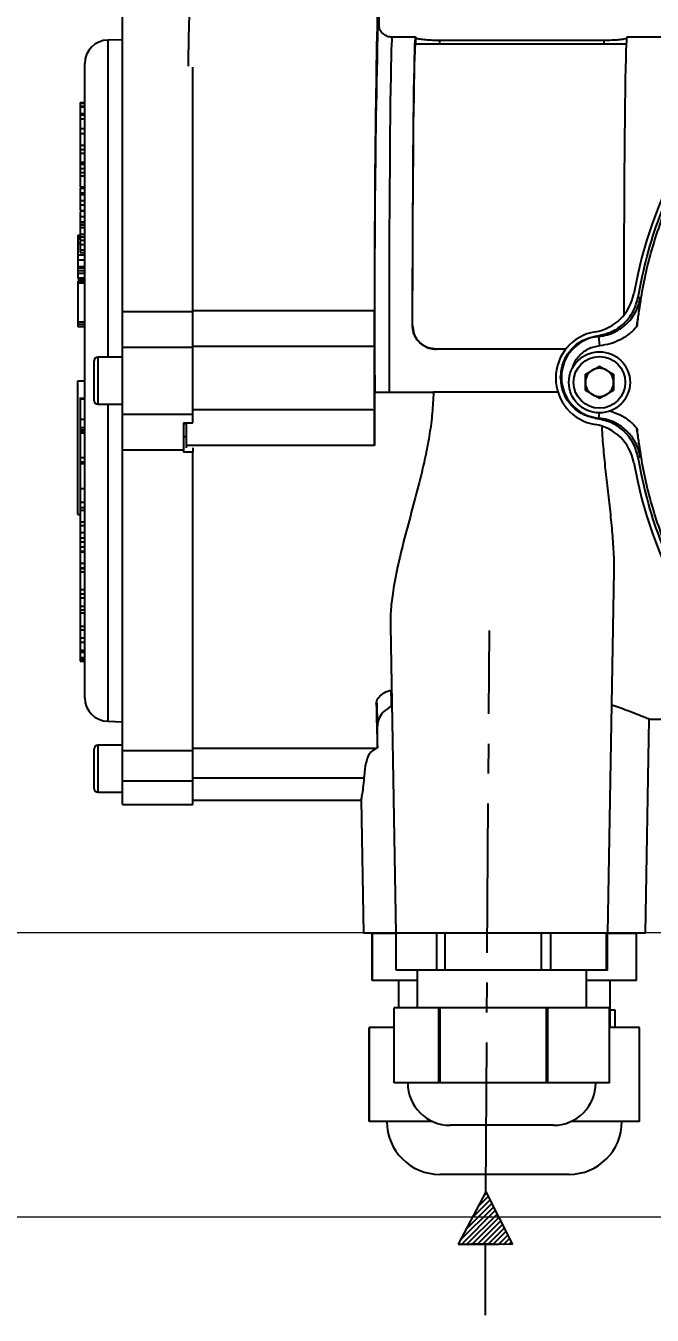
# Model space of a CAD drawing. Header units: millimetres. Extents: x 1663 to 4708, y 540 to 2693.
# Drawn here: x 2231.8 to 2365, y 2049.1 to 2323.2 of the extents above; entities that cross this region are included whole.
import ezdxf

# ---------------------------------------------------------------- set-up
doc = ezdxf.new("R2010")
doc.units = ezdxf.units.MM
doc.linetypes.add('CENTER', pattern=[50.8, 31.75, -6.35, 6.35, -6.35])
doc.layers.add('AM_5', color=3, linetype='Continuous', lineweight=25)
doc.layers.add('layer 1', color=7, linetype='Continuous')
doc.styles.add('SLDTEXTSTYLE1', font='txt.shx', dxfattribs={"width": 0.7, "bigfont": 'gbcbig.shx'})
doc.dimstyles.new('SLDDIMSTYLE12$0', dxfattribs={"dimtxt": 12, "dimasz": 10, "dimexe": 0, "dimexo": 0.0625, "dimgap": 0.875, "dimtad": 1, "dimdec": 1, "dimlfac": 1.8, "dimrnd": 1e-09, "dimzin": 12, "dimdsep": 46, "dimtxsty": 'SLDTEXTSTYLE1', "dimcen": 0.09, "dimdle": 8.16, "dimclrd": 3, "dimclre": 3, "dimadec": 0, "dimazin": 3, "dimtfac": 1, "dimtdec": 1, "dimtofl": 0, "dimtmove": 0, "dimatfit": 3, "dimfxl": 0, "dimfrac": 2, "dimtolj": 1, "dimlwd": 5, "dimlwe": 5, "dimarcsym": 0})

# ---------------------------------------------------------------- blocks, each defined once
blk = doc.blocks.new('*D67')
at = {"layer": 'AM_5', "color": 3, "lineweight": 5, "transparency": 16777216}
blk.add_line((2567.72, 2464.16), (2173.33, 2464.16), dxfattribs=at)
at = {"layer": 'AM_5', "color": 3, "linetype": 'Continuous', "lineweight": 5, "transparency": 16777216}
for p, q in [((2173.33, 2454.16), (2173.33, 2140.37)), ((2579.4, 2130.37), (2173.33, 2130.37))]:
    blk.add_line(p, q, dxfattribs=at)
at = {"layer": 'AM_5', "color": 3, "transparency": 16777216}
for points in [[(2171.66, 2454.16), (2174.99, 2454.16), (2173.33, 2464.16)], [(2171.66, 2140.37), (2174.99, 2140.37), (2173.33, 2130.37)]]:
    blk.add_solid(points, dxfattribs=at)
at = {"layer": 'Defpoints', "color": 0, "transparency": 16777216}
for p in [(2567.79, 2464.16), (2173.33, 2130.37), (2579.46, 2130.37)]:
    blk.add_point(p, dxfattribs=at)
at = {"layer": 'AM_5', "color": 0, "transparency": 16777216, "insert": (2158.74, 2297.27), "char_height": 12, "attachment_point": 5, "rotation": 90, "style": 'SLDTEXTSTYLE1'}
blk.add_mtext('\\A1;{\\H2.28571x;335}', dxfattribs=at)
blk = doc.blocks.new('*D68')
at = {"layer": 'AM_5', "color": 3, "lineweight": 5, "transparency": 16777216}
blk.add_line((2579.4, 2130.37), (2173.14, 2130.37), dxfattribs=at)
at = {"layer": 'AM_5', "color": 3, "linetype": 'Continuous', "lineweight": 5, "transparency": 16777216}
for p, q in [((2173.14, 2120.37), (2173.14, 2079.97)), ((2579.06, 2069.97), (2173.14, 2069.97))]:
    blk.add_line(p, q, dxfattribs=at)
at = {"layer": 'AM_5', "color": 3, "transparency": 16777216}
for points in [[(2171.48, 2120.37), (2174.81, 2120.37), (2173.14, 2130.37)], [(2171.48, 2079.97), (2174.81, 2079.97), (2173.14, 2069.97)]]:
    blk.add_solid(points, dxfattribs=at)
at = {"layer": 'Defpoints', "color": 0, "transparency": 16777216}
for p in [(2579.46, 2130.37), (2173.14, 2069.97), (2579.12, 2069.97)]:
    blk.add_point(p, dxfattribs=at)
at = {"layer": 'AM_5', "color": 0, "transparency": 16777216, "insert": (2158.55, 2100.17), "char_height": 12, "attachment_point": 5, "rotation": 90, "style": 'SLDTEXTSTYLE1'}
blk.add_mtext('\\A1;{\\H2.28571x;60}', dxfattribs=at)

msp = doc.modelspace()

# ---------------------------------------------------------------- hatches: boundary and pattern name
at = {"layer": 'layer 1'}
h = msp.add_hatch(dxfattribs=at)
h.set_pattern_fill('ANSI31', color=256, scale=0.25)
h.set_pattern_definition([(45, (-5578.9185, 3408.2107), (-0.56126601, 0.56126601), [])])
h.paths.add_polyline_path([(2329.605, 2075.362), (2323.739, 2064.211), (2329.53, 2064.211), (2335.319, 2064.132)])

# ---------------------------------------------------------------- linework, layer by layer
at = {"color": 7, "linetype": 'Continuous', "lineweight": 25}
for p, q in [((2252.322, 2262.511), (2252.322, 2326.426)), ((2252.322, 2320.292), (2249.191, 2320.21)), ((2249.191, 2320.21), (2249.191, 2252.792)), ((2314.712, 2320.837), (2309.712, 2320.837)), ((2359.574, 2319.337), (2314.712, 2319.337)), ((2314.755, 2319.337), (2314.755, 2320.686)), ((2319.801, 2320.189), (2354.8, 2320.189)), ((2319.801, 2320.189), (2319.801, 2319.337)), ((2354.8, 2319.337), (2354.8, 2320.189)), ((2369.016, 2320.837), (2359.71, 2320.837)), ((2244.322, 2247.792), (2244.322, 2315.212)), ((2267.322, 2262.511), (2267.322, 2314.418)), ((2243.322, 2306.926), (2244.322, 2306.926)), ((2243.322, 2306.926), (2243.322, 2306.786)), ((2243.322, 2306.786), (2244.322, 2306.786)), ((2243.322, 2306.786), (2243.322, 2306.195)), ((2243.322, 2306.153), (2244.322, 2306.153)), ((2243.322, 2306.153), (2243.322, 2306.013)), ((2243.322, 2306.013), (2244.322, 2306.013)), ((2243.322, 2304.582), (2244.322, 2304.582)), ((2243.322, 2304.582), (2243.322, 2304.443)), ((2243.322, 2304.443), (2244.322, 2304.443)), ((2243.322, 2304.443), (2243.322, 2304.322)), ((2243.322, 2304.285), (2244.322, 2304.285)), ((2243.322, 2304.285), (2243.322, 2303.497)), ((2243.322, 2303.497), (2244.322, 2303.497)), ((2243.322, 2301.42), (2244.322, 2301.42)), ((2243.322, 2300.337), (2244.322, 2300.337)), ((2243.322, 2300.337), (2243.322, 2297.894)), ((2243.322, 2297.894), (2244.322, 2297.894)), ((2243.197, 2295.834), (2243.322, 2295.834)), ((2243.322, 2296.964), (2244.322, 2296.964)), ((2243.322, 2296.964), (2243.322, 2296.141)), ((2243.322, 2296.141), (2244.322, 2296.141)), ((2243.322, 2296.141), (2243.322, 2294.245)), ((2243.322, 2294.245), (2244.322, 2294.245)), ((2243.322, 2294.245), (2243.322, 2293.815)), ((2243.322, 2293.815), (2244.322, 2293.815)), ((2243.322, 2292.883), (2244.322, 2292.883)), ((2243.322, 2292.883), (2243.322, 2292.06)), ((2243.322, 2292.06), (2244.322, 2292.06)), ((2243.322, 2292.06), (2243.322, 2291.324)), ((2243.322, 2291.324), (2244.322, 2291.324)), ((2243.322, 2291.16), (2243.322, 2290.884)), ((2243.197, 2288.629), (2243.322, 2288.629)), ((2243.322, 2288.997), (2244.322, 2288.997)), ((2243.322, 2288.962), (2243.322, 2288.917)), ((2243.322, 2288.917), (2244.322, 2288.917)), ((2243.322, 2288.722), (2244.322, 2288.722)), ((2243.322, 2287.757), (2244.322, 2287.757)), ((2243.322, 2287.388), (2244.322, 2287.388)), ((2243.322, 2287.317), (2243.322, 2287.272)), ((2243.322, 2286.075), (2244.322, 2286.075)), ((2243.322, 2286.063), (2243.322, 2285.231)), ((2243.322, 2285.151), (2244.322, 2285.151)), ((2243.322, 2283.997), (2244.322, 2283.997)), ((2243.322, 2283.898), (2244.322, 2283.898)), ((2243.322, 2283.723), (2243.322, 2282.725)), ((2243.322, 2282.725), (2244.322, 2282.725)), ((2243.322, 2281.583), (2244.322, 2281.583)), ((2243.322, 2281.583), (2243.322, 2281.043)), ((2243.322, 2281.043), (2244.322, 2281.043)), ((2243.322, 2281.009), (2243.322, 2280.914)), ((2243.322, 2280.914), (2244.322, 2280.914)), ((2243.322, 2280.914), (2243.322, 2280.374)), ((2242.822, 2278.75), (2243.322, 2278.75)), ((2242.822, 2278.75), (2242.822, 2278.281)), ((2242.822, 2278.281), (2243.322, 2278.281)), ((2242.822, 2278.281), (2242.822, 2277.972)), ((2243.322, 2280.374), (2244.322, 2280.374)), ((2243.322, 2278.922), (2244.322, 2278.922)), ((2243.322, 2278.922), (2243.322, 2278.412)), ((2243.322, 2278.412), (2244.322, 2278.412)), ((2242.822, 2277.972), (2243.322, 2277.972)), ((2242.822, 2277.972), (2242.822, 2277.971)), ((2242.822, 2277.971), (2243.322, 2277.971)), ((2242.822, 2277.971), (2242.822, 2277.024)), ((2242.822, 2277.024), (2243.322, 2277.024)), ((2242.822, 2277.024), (2242.822, 2274.58)), ((2243.322, 2277.699), (2244.322, 2277.699)), ((2243.322, 2277.699), (2243.322, 2276.737)), ((2243.322, 2276.737), (2244.322, 2276.737)), ((2243.322, 2275.624), (2244.322, 2275.624)), ((2243.322, 2275.624), (2243.322, 2275.054)), ((2242.822, 2274.58), (2244.322, 2274.58)), ((2242.822, 2274.58), (2242.822, 2273.476)), ((2242.822, 2273.476), (2244.322, 2273.476)), ((2243.322, 2275.054), (2244.322, 2275.054)), ((2242.822, 2272.061), (2244.322, 2272.061)), ((2242.822, 2272.061), (2242.822, 2271.76)), ((2242.822, 2271.76), (2244.322, 2271.76)), ((2242.822, 2271.212), (2244.322, 2271.212)), ((2242.822, 2271.212), (2242.822, 2270.666)), ((2242.822, 2270.666), (2244.322, 2270.666)), ((2242.822, 2270.666), (2242.822, 2269.64)), ((2242.822, 2269.64), (2244.322, 2269.64)), ((2242.822, 2269.522), (2244.322, 2269.522)), ((2242.822, 2269.296), (2244.322, 2269.296)), ((2242.822, 2269.257), (2244.322, 2269.257)), ((2242.822, 2268.946), (2242.822, 2268.793)), ((2242.822, 2268.793), (2244.322, 2268.793)), ((2242.822, 2268.793), (2242.822, 2268.585)), ((2242.822, 2268.585), (2244.322, 2268.585)), ((2242.822, 2268.585), (2242.822, 2260.312)), ((2362.024, 2265.541), (2362.541, 2265.422)), ((2252.322, 2262.511), (2267.322, 2262.511)), ((2252.322, 2254.942), (2252.322, 2262.511)), ((2305.984, 2262.65), (2267.322, 2262.65)), ((2267.322, 2254.942), (2267.322, 2262.511)), ((2242.822, 2260.312), (2244.322, 2260.312)), ((2242.822, 2259.832), (2242.822, 2259.339)), ((2242.822, 2259.832), (2244.322, 2259.832)), ((2242.822, 2259.339), (2244.322, 2259.339)), ((2314.049, 2259.504), (2314.063, 2259.504)), ((2353.373, 2257.339), (2353.623, 2257.189)), ((2353.623, 2257.189), (2353.812, 2255.199)), ((2252.322, 2254.942), (2267.322, 2254.942)), ((2252.322, 2240.642), (2252.322, 2254.942)), ((2305.925, 2255.077), (2267.322, 2255.077)), ((2267.322, 2240.642), (2267.322, 2254.942)), ((2346.643, 2254.504), (2319.043, 2254.504)), ((2246.322, 2243.542), (2246.322, 2252.042)), ((2252.322, 2252.792), (2247.072, 2252.792)), ((2247.072, 2252.792), (2247.072, 2242.792)), ((2350.814, 2249.171), (2353.814, 2250.903)), ((2353.814, 2250.903), (2356.814, 2249.171)), ((2350.814, 2245.707), (2350.814, 2249.171)), ((2356.814, 2249.171), (2356.814, 2245.707)), ((2242.822, 2247.792), (2244.322, 2247.792)), ((2242.822, 2219.332), (2242.822, 2247.792)), ((2244.322, 2180.372), (2244.322, 2247.792)), ((2305.972, 2245.337), (2318.498, 2245.337)), ((2344.971, 2245.337), (2318.498, 2245.337)), ((2353.814, 2243.975), (2350.814, 2245.707)), ((2356.814, 2245.707), (2353.814, 2243.975)), ((2244.322, 2243.991), (2243.197, 2243.991)), ((2243.322, 2243.913), (2244.322, 2243.913)), ((2247.072, 2242.792), (2252.322, 2242.792)), ((2249.191, 2242.792), (2249.191, 2175.374)), ((2252.322, 2240.642), (2267.322, 2240.642)), ((2252.322, 2233.073), (2252.322, 2240.642)), ((2305.925, 2241.597), (2267.322, 2241.597)), ((2267.322, 2238.86), (2267.322, 2240.642)), ((2353.373, 2239.687), (2353.623, 2239.836)), ((2353.728, 2240.94), (2353.623, 2239.836)), ((2243.322, 2239.623), (2244.322, 2239.623)), ((2243.322, 2239.623), (2243.322, 2237.849)), ((2243.322, 2237.849), (2244.322, 2237.849)), ((2243.322, 2237.849), (2243.322, 2237.323)), ((2243.322, 2237.323), (2244.322, 2237.323)), ((2243.322, 2237.323), (2243.322, 2237.093)), ((2243.322, 2237.093), (2244.322, 2237.093)), ((2243.322, 2237.093), (2243.322, 2236.92)), ((2265.322, 2238.86), (2267.322, 2238.86)), ((2265.322, 2238.86), (2265.322, 2233.073)), ((2265.322, 2238.708), (2265.965, 2238.708)), ((2243.322, 2236.92), (2244.322, 2236.92)), ((2243.322, 2236.92), (2243.322, 2236.69)), ((2243.322, 2236.69), (2243.322, 2231.471)), ((2243.322, 2236.69), (2244.322, 2236.69)), ((2265.322, 2235.916), (2265.981, 2235.916)), ((2252.322, 2233.073), (2265.322, 2233.073)), ((2252.322, 2169.158), (2252.322, 2233.073)), ((2265.322, 2233.073), (2265.322, 2232.589)), ((2267.322, 2232.589), (2265.322, 2232.589)), ((2305.984, 2234.025), (2265.986, 2234.025)), ((2265.986, 2233.535), (2265.986, 2234.025)), ((2267.322, 2233.523), (2267.322, 2232.589)), ((2267.322, 2169.158), (2267.322, 2232.589)), ((2362.541, 2231.604), (2362.024, 2231.485)), ((2243.322, 2231.471), (2244.322, 2231.471)), ((2243.322, 2231.471), (2243.322, 2230.553)), ((2243.322, 2230.553), (2244.322, 2230.553)), ((2243.322, 2230.553), (2243.322, 2230.213)), ((2243.322, 2230.213), (2243.322, 2224.896)), ((2243.322, 2230.213), (2244.322, 2230.213)), ((2243.322, 2224.896), (2244.322, 2224.896)), ((2243.322, 2224.896), (2243.322, 2221.934)), ((2243.322, 2221.702), (2243.197, 2221.702)), ((2243.322, 2221.934), (2243.322, 2220.846)), ((2243.322, 2221.934), (2244.322, 2221.934)), ((2243.322, 2220.846), (2244.322, 2220.846)), ((2243.322, 2220.846), (2243.322, 2220.285)), ((2242.822, 2219.332), (2243.322, 2219.332)), ((2243.322, 2220.285), (2244.322, 2220.285)), ((2243.322, 2220.285), (2243.322, 2217.788)), ((2243.322, 2217.033), (2243.197, 2217.033)), ((2243.197, 2215.248), (2243.322, 2215.248)), ((2243.322, 2217.788), (2244.322, 2217.788)), ((2243.322, 2217.788), (2243.322, 2217.033)), ((2243.322, 2217.033), (2244.322, 2217.033)), ((2243.322, 2215.524), (2244.322, 2215.524)), ((2243.197, 2214.392), (2244.322, 2214.392)), ((2243.322, 2213.503), (2244.322, 2213.503)), ((2243.322, 2213.503), (2243.322, 2212.497)), ((2243.322, 2212.497), (2244.322, 2212.497)), ((2243.322, 2212.497), (2243.322, 2211.515)), ((2243.322, 2211.515), (2244.322, 2211.515)), ((2243.322, 2211.515), (2243.322, 2211.439)), ((2243.322, 2211.439), (2244.322, 2211.439)), ((2243.322, 2211.439), (2243.322, 2208.977)), ((2243.322, 2209.279), (2243.197, 2209.279)), ((2243.322, 2208.977), (2244.322, 2208.977)), ((2243.322, 2208.977), (2243.322, 2208.035)), ((2243.322, 2208.035), (2244.322, 2208.035)), ((2243.322, 2208.035), (2243.322, 2207.878)), ((2243.322, 2207.878), (2244.322, 2207.878)), ((2243.322, 2207.878), (2243.322, 2207.164)), ((2243.322, 2207.164), (2244.322, 2207.164)), ((2243.322, 2207.164), (2243.322, 2203.404)), ((2355.591, 2130.337), (2356.935, 2207.333)), ((2243.322, 2203.404), (2244.322, 2203.404)), ((2243.322, 2203.404), (2243.322, 2202.46)), ((2243.322, 2202.46), (2244.322, 2202.46)), ((2243.322, 2202.46), (2243.322, 2201.648)), ((2243.322, 2201.648), (2244.322, 2201.648)), ((2243.322, 2201.648), (2243.322, 2199.829)), ((2243.197, 2200.871), (2243.322, 2200.871)), ((2243.197, 2200.005), (2243.322, 2200.005)), ((2243.322, 2199.829), (2244.322, 2199.829)), ((2243.322, 2199.829), (2243.322, 2199.082)), ((2243.322, 2199.082), (2244.322, 2199.082)), ((2243.322, 2199.082), (2243.322, 2198.442)), ((2243.322, 2198.442), (2243.322, 2195.629)), ((2243.322, 2198.442), (2244.322, 2198.442)), ((2243.322, 2195.629), (2244.322, 2195.629)), ((2243.322, 2195.629), (2243.322, 2194.838)), ((2243.322, 2194.838), (2244.322, 2194.838)), ((2243.322, 2194.838), (2243.322, 2193.142)), ((2243.322, 2193.142), (2244.322, 2193.142)), ((2243.322, 2193.142), (2243.322, 2192.199)), ((2309.325, 2195.682), (2310.466, 2130.337)), ((2243.322, 2192.199), (2244.322, 2192.199)), ((2243.322, 2192.199), (2243.322, 2190.474)), ((2243.322, 2190.474), (2244.322, 2190.474)), ((2243.322, 2190.474), (2243.322, 2190.098)), ((2243.322, 2190.098), (2244.322, 2190.098)), ((2243.322, 2190.098), (2243.322, 2188.939)), ((2243.322, 2188.939), (2244.322, 2188.939)), ((2243.322, 2188.939), (2243.322, 2188.518)), ((2243.322, 2188.518), (2244.322, 2188.518)), ((2243.322, 2188.518), (2243.322, 2188.393)), ((2243.322, 2188.393), (2244.322, 2188.393)), ((2243.322, 2188.393), (2243.322, 2188.132)), ((2243.322, 2188.132), (2244.322, 2188.132)), ((2249.191, 2175.374), (2252.322, 2175.292)), ((2363.584, 2130.337), (2364.378, 2175.84)), ((2364.377, 2175.837), (2369.016, 2175.837)), ((2246.322, 2161.042), (2246.322, 2169.542)), ((2252.322, 2170.292), (2247.072, 2170.292)), ((2247.072, 2170.292), (2247.072, 2160.292)), ((2252.322, 2169.158), (2267.322, 2169.158)), ((2252.322, 2162.717), (2252.322, 2169.158)), ((2306.309, 2169.628), (2267.322, 2169.628)), ((2267.322, 2162.717), (2267.322, 2169.158)), ((2303.699, 2163.306), (2267.322, 2163.306)), ((2247.072, 2160.292), (2252.322, 2160.292)), ((2252.322, 2162.717), (2267.322, 2162.717)), ((2252.322, 2157.692), (2252.322, 2162.717)), ((2267.322, 2157.692), (2267.322, 2162.717)), ((2252.322, 2157.692), (2267.322, 2157.692)), ((2267.322, 2158.637), (2303.091, 2158.637)), ((2303.089, 2158.665), (2303.584, 2130.337)), ((2310.466, 2130.337), (2303.584, 2130.337)), ((2305.459, 2130.293), (2305.459, 2120.293)), ((2305.491, 2130.293), (2305.459, 2130.293)), ((2305.491, 2120.293), (2305.491, 2130.293)), ((2310.548, 2130.293), (2305.491, 2130.293)), ((2355.591, 2130.337), (2310.466, 2130.337)), ((2310.548, 2122.478), (2310.548, 2130.337)), ((2319.219, 2122.478), (2319.219, 2130.337)), ((2320.975, 2122.478), (2320.975, 2130.337)), ((2341.508, 2122.478), (2341.508, 2130.337)), ((2343.455, 2122.478), (2343.455, 2130.337)), ((2355.317, 2122.478), (2355.317, 2130.337)), ((2355.509, 2122.478), (2355.509, 2130.337)), ((2361.677, 2130.293), (2355.509, 2130.293)), ((2363.584, 2130.337), (2355.591, 2130.337)), ((2361.677, 2120.293), (2361.677, 2130.293)), ((2361.709, 2130.293), (2361.677, 2130.293)), ((2361.709, 2120.293), (2361.709, 2130.293)), ((2319.219, 2122.478), (2310.548, 2122.478)), ((2315.028, 2122.478), (2315.028, 2114.478)), ((2320.975, 2122.478), (2319.219, 2122.478)), ((2341.508, 2122.478), (2320.975, 2122.478)), ((2343.455, 2122.478), (2341.508, 2122.478)), ((2355.317, 2122.478), (2343.455, 2122.478)), ((2351.028, 2114.478), (2351.028, 2122.478)), ((2355.509, 2122.478), (2355.317, 2122.478)), ((2305.491, 2120.293), (2305.459, 2120.293)), ((2315.028, 2120.293), (2305.491, 2120.293)), ((2311.084, 2120.293), (2311.084, 2114.478)), ((2361.677, 2120.293), (2351.028, 2120.293)), ((2356.084, 2110.293), (2356.084, 2120.293)), ((2361.709, 2120.293), (2361.677, 2120.293)), ((2310.106, 2098.478), (2310.106, 2114.478)), ((2319.661, 2114.478), (2310.106, 2114.478)), ((2319.661, 2098.478), (2319.661, 2114.478)), ((2319.929, 2114.478), (2319.661, 2114.478)), ((2319.929, 2098.478), (2319.929, 2114.478)), ((2342.554, 2114.478), (2319.929, 2114.478)), ((2342.554, 2098.478), (2342.554, 2114.478)), ((2342.851, 2114.478), (2342.554, 2114.478)), ((2342.851, 2098.478), (2342.851, 2114.478)), ((2355.921, 2114.478), (2342.851, 2114.478)), ((2355.921, 2098.478), (2355.921, 2114.478)), ((2355.951, 2114.478), (2355.921, 2114.478)), ((2355.951, 2098.478), (2355.951, 2114.478)), ((2357.137, 2113.932), (2356.084, 2113.932)), ((2357.137, 2110.293), (2357.137, 2113.932)), ((2357.137, 2113.932), (2357.139, 2113.932)), ((2357.139, 2110.293), (2357.139, 2113.932)), ((2304.834, 2110.293), (2304.834, 2090.293)), ((2304.834, 2090.293), (2304.834, 2110.293)), ((2310.106, 2110.293), (2304.834, 2110.293)), ((2304.834, 2110.293), (2304.834, 2110.293)), ((2362.333, 2110.293), (2355.951, 2110.293)), ((2362.333, 2090.293), (2362.333, 2110.293)), ((2362.334, 2110.293), (2362.333, 2110.293)), ((2362.334, 2090.293), (2362.334, 2110.293)), ((2314.884, 2098.478), (2310.106, 2098.478)), ((2319.661, 2098.478), (2314.884, 2098.478)), ((2319.929, 2098.478), (2319.661, 2098.478)), ((2331.241, 2098.478), (2319.929, 2098.478)), ((2342.554, 2098.478), (2331.241, 2098.478)), ((2342.851, 2098.478), (2342.554, 2098.478)), ((2349.386, 2098.478), (2342.851, 2098.478)), ((2355.921, 2098.478), (2349.386, 2098.478)), ((2355.951, 2098.478), (2355.921, 2098.478)), ((2311.934, 2090.293), (2304.834, 2090.293)), ((2304.834, 2090.293), (2304.834, 2090.293)), ((2318.286, 2090.293), (2311.934, 2090.293)), ((2344.028, 2089.478), (2322.028, 2089.478)), ((2347.783, 2090.293), (2347.771, 2090.293)), ((2347.783, 2090.293), (2347.783, 2090.299)), ((2348.138, 2090.293), (2347.783, 2090.293)), ((2348.138, 2090.293), (2348.138, 2090.471)), ((2355.236, 2090.293), (2348.138, 2090.293)), ((2362.333, 2090.293), (2355.236, 2090.293)), ((2362.334, 2090.293), (2362.333, 2090.293)), ((2347.334, 2079.043), (2319.834, 2079.043))]:
    msp.add_line(p, q, dxfattribs=at)
at = {"color": 7, "linetype": 'Continuous', "lineweight": 25, "flags": 128}
for points in [[(2309.712, 2320.837), (2309.667, 2320.675), (2309.62, 2320.157), (2309.574, 2319.284), (2309.528, 2318.062), (2309.483, 2316.495), (2309.44, 2314.593), (2309.397, 2312.363), (2309.357, 2309.818), (2309.317, 2306.97), (2309.28, 2303.833), (2309.245, 2300.421), (2309.213, 2296.753), (2309.182, 2292.847), (2309.155, 2288.72), (2309.13, 2284.395), (2309.108, 2279.892), (2309.089, 2275.233), (2309.073, 2270.441), (2309.06, 2265.541), (2309.051, 2260.555), (2309.044, 2255.51), (2309.041, 2250.429), (2309.042, 2245.337)], [(2314.049, 2259.504), (2314.058, 2264.523), (2314.07, 2269.462), (2314.085, 2274.295), (2314.104, 2279), (2314.125, 2283.552), (2314.15, 2287.929), (2314.177, 2292.109), (2314.207, 2296.072), (2314.239, 2299.798), (2314.274, 2303.268), (2314.311, 2306.465), (2314.35, 2309.373), (2314.39, 2311.978), (2314.433, 2314.266), (2314.476, 2316.227), (2314.521, 2317.851), (2314.567, 2319.129), (2314.614, 2320.055), (2314.661, 2320.625), (2314.708, 2320.836), (2314.755, 2320.686)], [(2314.063, 2259.504), (2314.072, 2264.41), (2314.084, 2269.236), (2314.099, 2273.958), (2314.117, 2278.553), (2314.138, 2282.999), (2314.162, 2287.273), (2314.189, 2291.354), (2314.218, 2295.221), (2314.25, 2298.856), (2314.284, 2302.241), (2314.32, 2305.359), (2314.358, 2308.194), (2314.398, 2310.732), (2314.44, 2312.961), (2314.483, 2314.87), (2314.526, 2316.449), (2314.571, 2317.691), (2314.617, 2318.588), (2314.663, 2319.138), (2314.709, 2319.337), (2314.712, 2319.337)], [(2359.051, 2261.774), (2359.056, 2264.523), (2359.068, 2269.462), (2359.083, 2274.295), (2359.102, 2279), (2359.123, 2283.552), (2359.148, 2287.929), (2359.175, 2292.109), (2359.205, 2296.072), (2359.237, 2299.798), (2359.272, 2303.268), (2359.309, 2306.465), (2359.348, 2309.373), (2359.389, 2311.978), (2359.431, 2314.266), (2359.475, 2316.227), (2359.519, 2317.851), (2359.565, 2319.129), (2359.612, 2320.055), (2359.659, 2320.625), (2359.706, 2320.836), (2359.71, 2320.837)], [(2305.972, 2245.337), (2305.973, 2243.915), (2305.974, 2242.494), (2305.975, 2241.076), (2305.976, 2239.659), (2305.978, 2238.245), (2305.98, 2236.835), (2305.982, 2235.428), (2305.984, 2234.025)], [(2306.575, 2169.722), (2306.574, 2172.307), (2306.574, 2174.339)]]:
    msp.add_lwpolyline(points, dxfattribs=at)
at = {"color": 7, "linetype": 'Continuous', "lineweight": 25}
for radius in [6.5, 5.5]:
    msp.add_circle((2353.814, 2247.439), radius, dxfattribs=at)
for centre, radius, start, end in [((2459.487, 2248.34), 99.998, 100.32817, 169.67428), ((2696.977, 2311.067), 430.692, 177.87367, 179.52226), ((4819.397, 2271.591), 2513.429, 178.735735, 180.203816), ((2129.463, 2319.146), 177.557, 1.17327, 2.5502), ((4933.238, 2263.215), 2627.284, 178.685579, 180.389885), ((2249.322, 2315.212), 5, 91.5, 180), ((2351.271, 2268.056), 10, 279.26996, 349.67431), ((1872.775, 2262.211), 433.209, 359.05652, 0.05807), ((2354.489, 2248.337), 9.98, 99.27074, 260.72926), ((2354.444, 2248.513), 8.715, 95.40246, 264.59754), ((2766.146, 2248.337), 460.27, 179.16093, 180.83907), ((2247.072, 2252.042), 0.75, 90, 180), ((2353.814, 2247.439), 3, 120, 180), ((2353.814, 2247.439), 3, 60, 120), ((2353.814, 2247.439), 3, 0, 60), ((2353.814, 2247.439), 3, 180, 240), ((2353.814, 2247.439), 3, 300, 0), ((2247.072, 2243.542), 0.75, 180, 270), ((2353.814, 2247.439), 3, 240, 300), ((1872.775, 2234.464), 433.209, 359.94193, 0.94348), ((1528.954, 2233.131), 737.032, 0.069476, 0.445347), ((2351.271, 2228.618), 10, 10.32569, 80.73004), ((2459.487, 2248.335), 99.998, 190.32572, 259.67183), ((2249.322, 2180.372), 5, 180, 268.5), ((2602.518, 2187.813), 293.134, 181.17106, 181.81739), ((2653.847, 2183.077), 347.528, 180.64872, 182.20235), ((2535.804, 2183.48), 229.412, 181.05093, 182.28359), ((2247.072, 2169.542), 0.75, 90, 180), ((2247.072, 2161.042), 0.75, 180, 270), ((2322.028, 2098.478), 9, 180, 270), ((2344.028, 2098.478), 9, 270, 0), ((2319.834, 2090.293), 11.25, 180, 270), ((2347.334, 2090.293), 11.25, 270, 0)]:
    msp.add_arc(centre, radius, start, end, dxfattribs=at)
for points in [[(2361.77, 2259.302), (2362.294, 2262.954), (2363.342, 2270.257), (2366.462, 2280.9), (2370.67, 2291.143), (2376.025, 2300.844), (2382.43, 2309.883), (2389.811, 2318.146), (2398.073, 2325.527), (2407.113, 2331.932), (2416.813, 2337.287), (2427.056, 2341.495), (2437.7, 2344.614), (2445.003, 2345.663), (2448.654, 2346.187)], [(2362.024, 2265.541), (2362.612, 2268.455), (2363.788, 2274.282), (2366.54, 2282.777), (2369.988, 2291.006), (2374.188, 2298.877), (2379.033, 2306.377), (2382.808, 2310.97), (2384.695, 2313.267)], [(2345.554, 2248.513), (2345.667, 2249.588), (2345.894, 2251.739), (2347.658, 2254.525), (2350.212, 2256.612), (2352.319, 2257.096), (2353.373, 2257.339)], [(2353.373, 2239.687), (2352.319, 2239.929), (2350.212, 2240.414), (2347.658, 2242.501), (2345.894, 2245.287), (2345.667, 2247.438), (2345.554, 2248.513)], [(2448.654, 2150.839), (2445.003, 2151.363), (2437.7, 2152.411), (2427.056, 2155.531), (2416.813, 2159.739), (2407.113, 2165.094), (2398.073, 2171.499), (2389.811, 2178.88), (2382.43, 2187.142), (2376.025, 2196.182), (2370.67, 2205.882), (2366.462, 2216.125), (2363.342, 2226.769), (2362.294, 2234.072), (2361.77, 2237.723)], [(2384.695, 2183.759), (2382.808, 2186.055), (2379.033, 2190.649), (2374.188, 2198.149), (2369.988, 2206.02), (2366.54, 2214.249), (2363.788, 2222.744), (2362.612, 2228.571), (2362.024, 2231.485)]]:
    msp.add_open_spline(points, degree=3, dxfattribs=at)
for points, knots in [([(2309.705, 2320.869), (2309.601, 2320.861), (2309.192, 2320.827), (2308.537, 2321.045), (2307.861, 2321.44), (2307.389, 2321.913), (2307.089, 2322.367), (2306.922, 2322.738), (2306.839, 2323.001), (2306.801, 2323.173), (2306.795, 2323.211), (2306.791, 2323.232)], [0, 0, 0, 0, 0.0474745, 0.1861905, 0.3044679, 0.409811, 0.5056994, 0.5992557, 0.704506, 0.8379016, 1, 1, 1, 1]), ([(2314.755, 2320.686), (2314.816, 2320.646), (2314.938, 2320.565), (2315.817, 2320.413), (2317.101, 2320.279), (2318.513, 2320.2), (2319.439, 2320.192), (2319.801, 2320.189)], [0, 0, 0, 0, 0.2153056, 0.4305877, 0.6463333, 0.8614906, 1, 1, 1, 1]), ([(2354.8, 2320.189), (2355.358, 2320.196), (2356.475, 2320.211), (2357.958, 2320.321), (2359.079, 2320.463), (2359.677, 2320.595), (2359.731, 2320.66), (2359.753, 2320.686)], [0, 0, 0, 0, 0.2129679, 0.4258966, 0.639898, 0.8553588, 1, 1, 1, 1]), ([(2243.322, 2306.013), (2243.322, 2305.747), (2243.322, 2305.272), (2243.322, 2304.793), (2243.322, 2304.582)], [0, 0, 0, 0, 0.5599857, 1, 1, 1, 1]), ([(2243.322, 2304.443), (2243.322, 2304.408), (2243.322, 2304.345), (2243.322, 2304.303), (2243.322, 2304.285)], [0, 0, 0, 0, 0.55998218, 1, 1, 1, 1]), ([(2243.322, 2303.582), (2243.322, 2303.152), (2243.322, 2302.313), (2243.322, 2301.691), (2243.322, 2301.388)], [0, 0, 0, 0, 0.5132266, 1, 1, 1, 1]), ([(2243.322, 2301.42), (2243.322, 2301.214), (2243.322, 2300.845), (2243.322, 2300.492), (2243.322, 2300.337)], [0, 0, 0, 0, 0.5600034, 1, 1, 1, 1]), ([(2243.322, 2297.894), (2243.322, 2297.715), (2243.322, 2297.395), (2243.322, 2297.096), (2243.322, 2296.964)], [0, 0, 0, 0, 0.5599966, 1, 1, 1, 1]), ([(2243.322, 2293.815), (2243.322, 2293.636), (2243.322, 2293.316), (2243.322, 2293.015), (2243.322, 2292.883)], [0, 0, 0, 0, 0.5599959, 1, 1, 1, 1]), ([(2243.322, 2291.324), (2243.322, 2290.892), (2243.322, 2290.121), (2243.322, 2289.34), (2243.322, 2288.997)], [0, 0, 0, 0, 0.55999742, 1, 1, 1, 1]), ([(2243.322, 2288.722), (2243.322, 2288.446), (2243.322, 2288.144), (2243.322, 2287.852), (2243.322, 2287.827)], [0, 0, 0, 0, 0.9148031, 1, 1, 1, 1]), ([(2243.322, 2287.757), (2243.322, 2287.682), (2243.322, 2287.549), (2243.322, 2287.437), (2243.322, 2287.388)], [0, 0, 0, 0, 0.5600131, 1, 1, 1, 1]), ([(2243.322, 2287.388), (2243.322, 2287.142), (2243.322, 2286.703), (2243.322, 2286.267), (2243.322, 2286.075)], [0, 0, 0, 0, 0.56000068, 1, 1, 1, 1]), ([(2243.322, 2285.151), (2243.322, 2284.928), (2243.322, 2284.529), (2243.322, 2284.16), (2243.322, 2283.997)], [0, 0, 0, 0, 0.5596888, 1, 1, 1, 1]), ([(2243.322, 2282.725), (2243.322, 2282.508), (2243.322, 2282.12), (2243.322, 2281.747), (2243.322, 2281.583)], [0, 0, 0, 0, 0.5599848, 1, 1, 1, 1]), ([(2243.322, 2280.374), (2243.322, 2280.106), (2243.322, 2279.616), (2243.322, 2279.139), (2243.322, 2278.922)], [0, 0, 0, 0, 0.5459318, 1, 1, 1, 1]), ([(2243.322, 2278.381), (2243.322, 2278.292), (2243.322, 2278.071), (2243.322, 2277.838), (2243.322, 2277.699)], [0, 0, 0, 0, 0.4010952, 1, 1, 1, 1]), ([(2243.322, 2276.737), (2243.322, 2276.519), (2243.322, 2276.13), (2243.322, 2275.779), (2243.322, 2275.624)], [0, 0, 0, 0, 0.56003177, 1, 1, 1, 1]), ([(2242.822, 2273.476), (2242.822, 2273.055), (2242.822, 2272.3), (2242.822, 2272.134), (2242.822, 2272.061)], [0, 0, 0, 0, 0.5581866, 1, 1, 1, 1]), ([(2242.822, 2271.76), (2242.822, 2271.715), (2242.822, 2271.652), (2242.822, 2271.418), (2242.822, 2271.281), (2242.822, 2271.212)], [0, 0, 0, 0, 0.559369, 0.7797892, 1, 1, 1, 1]), ([(2242.822, 2269.64), (2242.822, 2269.633), (2242.822, 2269.621), (2242.822, 2269.552), (2242.822, 2269.522)], [0, 0, 0, 0, 0.5599418, 1, 1, 1, 1]), ([(2353.373, 2257.339), (2354.419, 2257.565), (2356.507, 2258.017), (2359.156, 2259.896), (2361.177, 2262.441), (2361.742, 2264.507), (2362.024, 2265.541)], [0, 0, 0, 0, 0.2500652, 0.4994456, 0.7493864, 1, 1, 1, 1]), ([(2353.623, 2257.189), (2354.264, 2257.286), (2355.488, 2257.47), (2356.967, 2258.072), (2358.056, 2258.688), (2358.822, 2259.23), (2360.11, 2260.325), (2361.689, 2262.283), (2362.261, 2264.39), (2362.541, 2265.422)], [0, 0, 0, 0, 0.1490594, 0.2844868, 0.3652537, 0.4374076, 0.5004523, 0.7554677, 1, 1, 1, 1]), ([(2362.541, 2265.422), (2362.404, 2264.45), (2362.131, 2262.517), (2361.89, 2260.37), (2361.77, 2259.302)], [0, 0, 0, 0, 0.5024427, 1, 1, 1, 1]), ([(2242.822, 2260.312), (2242.822, 2260.196), (2242.822, 2260.034), (2242.822, 2259.865), (2242.822, 2259.843), (2242.822, 2259.832)], [0, 0, 0, 0, 0.5604886, 0.7801175, 1, 1, 1, 1]), ([(2319.043, 2254.504), (2318.483, 2254.559), (2317.363, 2254.669), (2315.87, 2255.525), (2314.742, 2256.784), (2314.136, 2258.19), (2314.074, 2259.124), (2314.049, 2259.504)], [0, 0, 0, 0, 0.2131127, 0.4262212, 0.6394652, 0.8533812, 1, 1, 1, 1]), ([(2314.063, 2259.504), (2314.118, 2258.941), (2314.227, 2257.814), (2315.094, 2256.308), (2316.371, 2255.178), (2317.774, 2254.587), (2318.696, 2254.528), (2319.057, 2254.504)], [0, 0, 0, 0, 0.2166735, 0.4334219, 0.6484226, 0.8620356, 1, 1, 1, 1]), ([(2361.77, 2259.302), (2361.236, 2258.75), (2360.172, 2257.648), (2358.215, 2256.429), (2356.086, 2255.542), (2354.571, 2255.313), (2353.812, 2255.199)], [0, 0, 0, 0, 0.250755, 0.4999887, 0.7492331, 1, 1, 1, 1]), ([(2353.812, 2255.199), (2353.022, 2255.042), (2351.386, 2254.717), (2349.408, 2253.12), (2348.256, 2251.574), (2348.103, 2250.607), (2348.083, 2250.483)], [0, 0, 0, 0, 0.3027449, 0.6273546, 0.9519642, 1, 1, 1, 1]), ([(2318.498, 2245.337), (2318.431, 2243.853), (2318.298, 2240.884), (2317.702, 2236.451), (2316.879, 2232.056), (2315.705, 2226.978), (2314.211, 2221.309), (2312.508, 2215.056), (2310.971, 2208.939), (2309.934, 2203.632), (2309.372, 2199.211), (2309.349, 2196.833), (2309.338, 2195.682)], [0, 0, 0, 0, 0.0805066, 0.1610356, 0.2436293, 0.326242, 0.4506218, 0.5750041, 0.7030896, 0.8311062, 0.9182791, 1, 1, 1, 1]), ([(2243.322, 2243.913), (2243.322, 2243.849), (2243.322, 2243.723), (2243.322, 2243.293), (2243.322, 2242.435), (2243.322, 2241.1), (2243.322, 2240.116), (2243.322, 2239.623)], [0, 0, 0, 0, 0.18736448, 0.37442493, 0.56063137, 0.77992698, 1, 1, 1, 1]), ([(2362.541, 2231.604), (2362.266, 2232.638), (2361.896, 2234.031), (2360.941, 2235.565), (2360.262, 2236.446), (2359.447, 2237.285), (2358.429, 2238.111), (2357.117, 2238.893), (2355.488, 2239.555), (2354.264, 2239.74), (2353.623, 2239.836)], [0, 0, 0, 0, 0.2442906, 0.329037, 0.4144904, 0.500125, 0.5979935, 0.7157717, 0.8510735, 1, 1, 1, 1]), ([(2356.092, 2241.382), (2356.802, 2241.128), (2358.229, 2240.617), (2360.17, 2239.371), (2361.236, 2238.274), (2361.77, 2237.723)], [0, 0, 0, 0, 0.3300361, 0.6639988, 1, 1, 1, 1]), ([(2362.024, 2231.485), (2361.743, 2232.517), (2361.182, 2234.579), (2359.163, 2237.123), (2356.514, 2239.005), (2354.421, 2239.46), (2353.373, 2239.687)], [0, 0, 0, 0, 0.2500466, 0.4994486, 0.7493959, 1, 1, 1, 1]), ([(2356.923, 2207.333), (2356.929, 2207.434), (2357.013, 2208.905), (2356.851, 2211.943), (2356.524, 2216.459), (2356.009, 2221.188), (2355.45, 2225.966), (2354.933, 2230.741), (2354.55, 2234.701), (2354.415, 2237.126), (2354.369, 2237.946)], [0, 0, 0, 0, 0.0112716, 0.1647036, 0.3181817, 0.4755068, 0.6328433, 0.7790357, 0.9252187, 1, 1, 1, 1]), ([(2361.77, 2237.723), (2361.89, 2236.655), (2362.131, 2234.509), (2362.404, 2232.576), (2362.541, 2231.604)], [0, 0, 0, 0, 0.4975573, 1, 1, 1, 1]), ([(2243.322, 2217.05), (2243.322, 2216.965), (2243.322, 2216.711), (2243.322, 2216.167), (2243.322, 2215.768), (2243.322, 2215.524)], [0, 0, 0, 0, 0.16453162, 0.48995468, 1, 1, 1, 1]), ([(2243.322, 2215.524), (2243.322, 2215.334), (2243.322, 2214.954), (2243.322, 2214.503), (2243.322, 2214.462), (2243.322, 2214.436)], [0, 0, 0, 0, 0.271615, 0.5433293, 1, 1, 1, 1]), ([(2243.322, 2214.218), (2243.322, 2214.204), (2243.322, 2213.955), (2243.322, 2213.722), (2243.322, 2213.503)], [0, 0, 0, 0, 0.0587663, 1, 1, 1, 1]), ([(2306.341, 2179.142), (2306.402, 2179.505), (2306.526, 2180.231), (2307.599, 2181.198), (2308.664, 2181.812), (2309.377, 2181.925), (2309.446, 2181.936)], [0, 0, 0, 0, 0.3276828, 0.6557933, 0.966877, 1, 1, 1, 1]), ([(2309.531, 2178.516), (2308.967, 2178.214), (2307.999, 2177.695), (2307.153, 2176.493), (2306.747, 2175.517), (2306.593, 2174.864), (2306.579, 2174.471), (2306.574, 2174.339)], [0, 0, 0, 0, 0.408482, 0.7013153, 0.8362611, 0.9449971, 1, 1, 1, 1]), ([(2364.377, 2175.837), (2364.286, 2175.869), (2364.103, 2175.935), (2362.848, 2176.447), (2360.876, 2177.218), (2358.734, 2178.031), (2357.028, 2178.588), (2356.437, 2178.78)], [0, 0, 0, 0, 0.2173888, 0.441385, 0.6586934, 0.8817751, 1, 1, 1, 1]), ([(2306.309, 2169.628), (2305.828, 2169.347), (2304.866, 2168.785), (2304.072, 2166.647), (2303.787, 2164.606), (2303.709, 2163.448), (2303.699, 2163.306)], [0, 0, 0, 0, 0.3245448, 0.6499942, 0.9570546, 1, 1, 1, 1]), ([(2306.575, 2169.722), (2306.525, 2169.704), (2306.435, 2169.672), (2306.347, 2169.642), (2306.309, 2169.628)], [0, 0, 0, 0, 0.56, 1, 1, 1, 1]), ([(2303.699, 2163.306), (2303.636, 2162.574), (2303.51, 2161.111), (2303.248, 2159.545), (2303.102, 2158.766), (2303.096, 2158.689), (2303.094, 2158.665)], [0, 0, 0, 0, 0.2879758, 0.5758228, 0.8655334, 1, 1, 1, 1])]:
    msp.add_open_spline(points, degree=3, knots=knots, dxfattribs=at)
at = {"layer": 'layer 1', "linetype": 'CENTER'}
msp.add_line((2329.605, 2075.362), (2330.418, 2194.689), dxfattribs=at)
at = {"layer": 'layer 1'}
for p, q in [((2329.605, 2075.362), (2323.739, 2064.211)), ((2329.605, 2075.362), (2335.319, 2064.132)), ((2323.739, 2064.211), (2332.472, 2064.211)), ((2335.319, 2064.132), (2326.588, 2064.251)), ((2329.53, 2064.211), (2329.53, 2049.105))]:
    msp.add_line(p, q, dxfattribs=at)

# ---------------------------------------------------------------- dimensions: what is measured, and where the dimension line sits
at = {"layer": 'AM_5'}
for base, p1, p2, text, picture, middle in [((2173.325, 2130.373), (2567.787, 2464.159), (2579.463, 2130.373), '{\\H2.28571x;335}', '*D67', (2158.736, 2297.266)), ((2173.142, 2069.971), (2579.463, 2130.373), (2579.119, 2069.971), '{\\H2.28571x;60}', '*D68', (2158.553, 2100.172))]:
    dim = msp.add_linear_dim(base=base, p1=p1, p2=p2, angle=90, text=text, dimstyle='SLDDIMSTYLE12$0', override={"dimlfac": 1}, dxfattribs=at)
    dim.commit()
    dim.dimension.update_dxf_attribs({"geometry": picture, "text_midpoint": middle})

doc.saveas('drawing.dxf')
